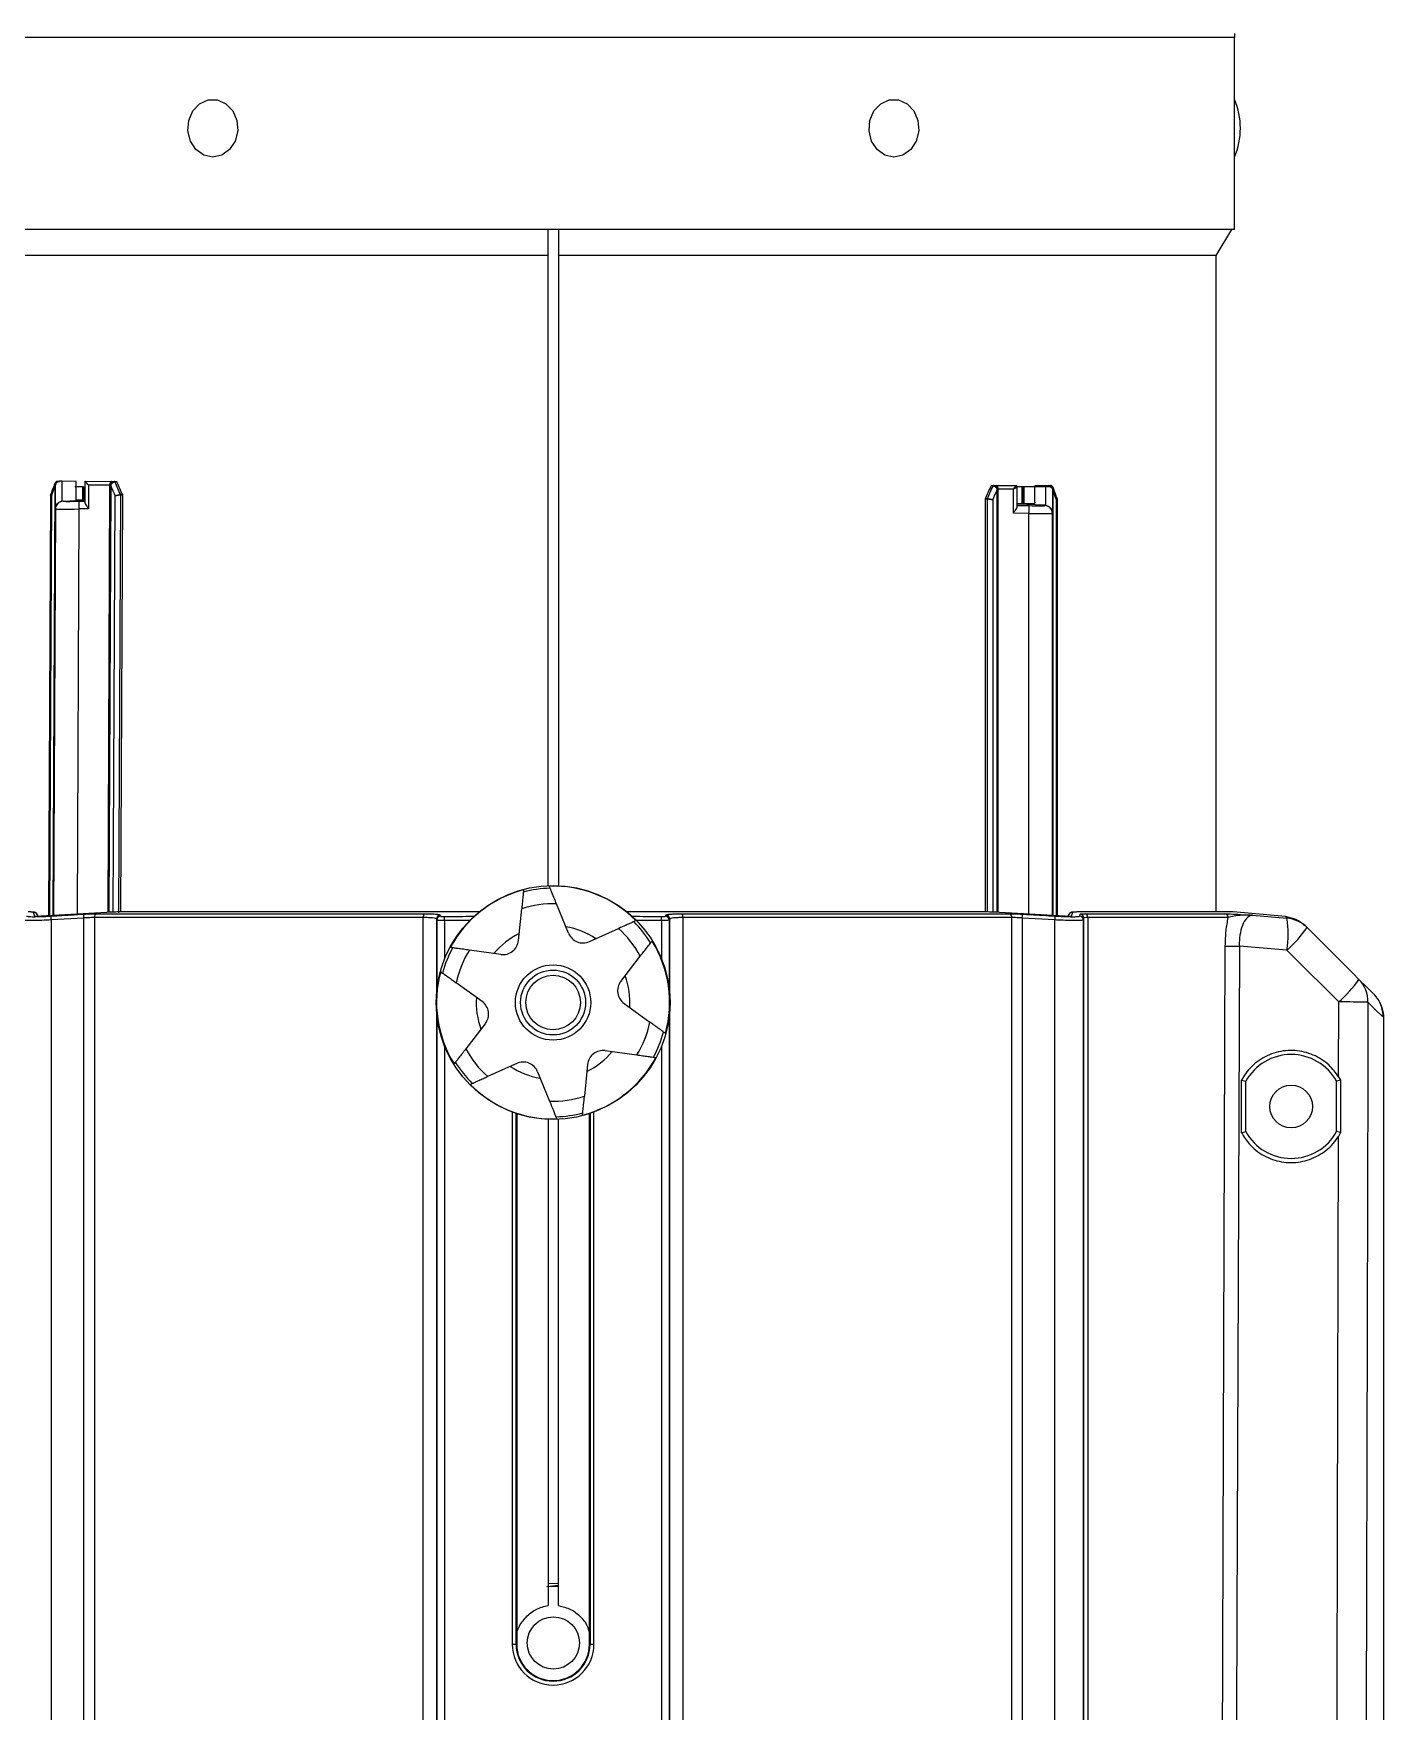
# Model space of a CAD drawing. Extents: x 8 to 113, y 0 to 87.
# Drawn here: x 46.98 to 52.18, y 13.45 to 19.9 of the extents above; entities that cross this region are included whole.
import ezdxf

# ---------------------------------------------------------------- set-up
doc = ezdxf.new("R2010")
doc.units = 0
doc.header["$MEASUREMENT"] = 0
doc.layers.add('OBJECT', color=7, linetype='CONTINUOUS')

msp = doc.modelspace()

# ---------------------------------------------------------------- linework, layer by layer
at = {"layer": 'OBJECT'}
for p, q in [((51.6018, 19.8891), (46.3608, 19.8891)), ((51.6018, 19.6506), (51.6018, 19.8891)), ((51.6018, 19.4286), (51.6018, 19.6506)), ((51.6018, 19.1496), (51.6018, 19.4286)), ((51.6018, 19.1496), (46.3608, 19.1496)), ((48.9613, 19.0496), (48.9613, 19.1496)), ((49.0013, 19.1496), (49.0013, 19.0496)), ((51.5313, 19.0496), (51.5913, 19.1496)), ((48.9613, 19.0496), (46.4313, 19.0496)), ((48.9613, 16.6242), (48.9613, 19.0496)), ((51.5313, 19.0496), (49.0013, 19.0496)), ((49.0013, 19.0496), (49.0013, 16.6241)), ((51.5313, 16.5231), (51.5313, 19.0496)), ((47.0573, 16.5094), (47.0647, 18.163)), ((47.0647, 18.163), (47.0648, 18.1655)), ((47.0655, 18.0751), (47.0659, 18.166)), ((47.0731, 18.1805), (47.0726, 18.1805)), ((47.0906, 18.1809), (47.0903, 18.1043)), ((47.1454, 18.1805), (47.0906, 18.1809)), ((47.1736, 18.1596), (47.1406, 18.1596)), ((47.1451, 18.1067), (47.1454, 18.1805)), ((47.1695, 18.1596), (47.1695, 18.1101)), ((47.1736, 18.1596), (47.1736, 18.1101)), ((47.1771, 18.1596), (47.1771, 18.1101)), ((47.1784, 18.181), (47.1781, 18.1006)), ((47.1784, 18.181), (47.2829, 18.1805)), ((47.1933, 18.166), (47.1929, 18.0751)), ((47.2753, 18.1656), (47.1933, 18.166)), ((47.2679, 16.5219), (47.2752, 18.163)), ((47.2785, 18.163), (47.2712, 16.522)), ((47.2752, 18.163), (47.2753, 18.1656)), ((47.2753, 18.1656), (47.2753, 18.1675)), ((47.2784, 18.1655), (47.2785, 18.163)), ((47.2912, 18.1805), (47.2918, 18.1805)), ((47.2918, 18.1805), (47.2988, 18.1805)), ((47.2948, 18.178), (47.2945, 18.178)), ((47.3021, 18.178), (47.2948, 18.178)), ((50.6726, 18.1625), (50.6653, 18.1625)), ((50.6685, 18.165), (50.6756, 18.165)), ((50.6729, 18.1625), (50.6726, 18.1625)), ((50.6756, 18.165), (50.6761, 18.165)), ((50.6756, 18.165), (50.6845, 18.165)), ((50.6845, 18.165), (50.7614, 18.165)), ((50.6888, 18.1474), (50.6889, 18.1499)), ((50.6889, 18.1499), (50.692, 18.15)), ((50.692, 18.1519), (50.692, 18.15)), ((50.692, 18.15), (50.6921, 18.1474)), ((50.7514, 18.15), (50.692, 18.15)), ((50.7514, 18.0587), (50.7514, 18.15)), ((50.7664, 18.0842), (50.7664, 18.16)), ((50.8339, 18.1596), (50.7664, 18.1596)), ((50.7855, 18.0945), (50.7855, 18.1596)), ((50.789, 18.0945), (50.789, 18.1596)), ((50.7931, 18.0941), (50.7931, 18.1596)), ((50.8767, 18.16), (50.8339, 18.16)), ((50.8339, 18.0999), (50.8339, 18.16)), ((50.8373, 18.165), (50.88, 18.165)), ((50.8767, 18.0879), (50.8767, 18.16)), ((50.8864, 18.16), (50.8767, 18.16)), ((50.88, 18.165), (50.8864, 18.165)), ((50.8864, 18.16), (50.8864, 18.165)), ((50.8864, 18.165), (50.8943, 18.165)), ((50.8948, 18.165), (50.8943, 18.165)), ((50.9014, 18.15), (50.9014, 18.0587)), ((50.9025, 18.1499), (50.9026, 18.1474)), ((47.046, 18.1264), (47.0388, 16.5083)), ((47.0497, 18.1246), (47.0425, 16.5086)), ((47.0949, 18.1048), (47.1451, 18.1067)), ((47.0949, 18.1048), (47.0949, 18.1042)), ((47.1451, 18.1104), (47.1781, 18.1101)), ((47.1487, 18.1068), (47.1451, 18.1067)), ((47.1487, 18.1068), (47.1781, 18.1079)), ((47.1549, 18.1042), (47.1781, 18.1047)), ((47.288, 16.5227), (47.2951, 18.1246)), ((47.3156, 18.1272), (47.3085, 16.5203)), ((47.3151, 18.1297), (47.3152, 18.1297)), ((47.3152, 18.1297), (47.3229, 18.1297)), ((47.3157, 18.1272), (47.3156, 18.1272)), ((47.3234, 18.1272), (47.3157, 18.1272)), ((47.3234, 18.1272), (47.3163, 16.5231)), ((50.6437, 16.5231), (50.6437, 18.1117)), ((50.6515, 18.1117), (50.6437, 18.1117)), ((50.6442, 18.1142), (50.652, 18.1142)), ((50.6516, 18.1117), (50.6515, 18.1117)), ((50.6516, 16.5231), (50.6516, 18.1117)), ((50.652, 18.1142), (50.6521, 18.1142)), ((50.672, 18.1091), (50.672, 16.5227)), ((50.6921, 18.1474), (50.6888, 18.1474)), ((50.6888, 16.522), (50.6888, 18.1474)), ((50.6921, 18.1474), (50.6921, 16.5219)), ((50.8301, 18.0949), (50.7664, 18.0935)), ((50.8721, 18.0885), (50.7664, 18.0933)), ((50.7664, 18.0883), (50.8121, 18.0872)), ((50.772, 18.0945), (50.786, 18.0945)), ((50.786, 18.0945), (50.7931, 18.0945)), ((50.8721, 18.0872), (50.8721, 18.0885)), ((50.9014, 18.1474), (50.9026, 18.1474)), ((50.9026, 18.1474), (50.9026, 16.5095)), ((50.9174, 16.5086), (50.9174, 18.1091)), ((50.9211, 16.5084), (50.9211, 18.1108)), ((47.0655, 18.0743), (47.0586, 16.5095)), ((47.0655, 18.0743), (47.0655, 18.0751)), ((47.1555, 18.0743), (47.1486, 16.5149)), ((47.1929, 18.0751), (47.1555, 18.0743)), ((50.8114, 18.0572), (50.7514, 18.0587)), ((50.8114, 16.5149), (50.8114, 18.0572)), ((50.9014, 18.0587), (50.9014, 18.0572)), ((50.9014, 16.5095), (50.9014, 18.0572)), ((48.8668, 16.6083), (48.8659, 16.5996)), ((48.9691, 16.6145), (48.9658, 16.6227)), ((48.8471, 16.4131), (48.8594, 16.535)), ((49.04, 16.4411), (48.9937, 16.5544)), ((46.9867, 16.5052), (46.9813, 16.5217)), ((47.2628, 16.5217), (46.9867, 16.5052)), ((46.9996, 16.506), (46.9956, 16.5137)), ((47.175, 16.4999), (47.049, 16.4924)), ((47.049, 16.4924), (47.049, 12.4375)), ((47.175, 12.5826), (47.175, 16.4999)), ((47.2154, 16.5016), (47.2154, 12.5826)), ((48.481, 16.5016), (47.2154, 16.5016)), ((47.2243, 16.5165), (48.4835, 16.5165)), ((48.6954, 16.5231), (47.3077, 16.5231)), ((48.6955, 16.5231), (47.3086, 16.5231)), ((48.481, 12.2826), (48.481, 16.5016)), ((48.5329, 16.4916), (48.5315, 16.4961)), ((48.5315, 16.4961), (48.5315, 16.2091)), ((48.5329, 16.4916), (48.5329, 16.2239)), ((48.5629, 16.4905), (48.5629, 16.343)), ((48.6597, 16.4905), (48.5629, 16.4905)), ((50.6518, 16.5231), (49.2649, 16.5231)), ((50.6527, 16.5231), (49.265, 16.5231)), ((49.2991, 16.4897), (49.2911, 16.4861)), ((49.3975, 16.4905), (49.3007, 16.4905)), ((49.3975, 16.4905), (49.3975, 16.343)), ((49.4289, 16.4961), (49.4275, 16.4916)), ((49.4275, 16.4916), (49.4275, 16.2239)), ((49.4289, 16.2091), (49.4289, 16.4961)), ((49.4769, 16.5165), (50.736, 16.5165)), ((49.4794, 16.5016), (49.4794, 12.2826)), ((50.745, 16.5016), (49.4794, 16.5016)), ((50.9737, 16.5052), (50.6976, 16.5217)), ((50.745, 12.5826), (50.745, 16.5016)), ((50.7854, 16.4999), (50.7854, 12.5826)), ((50.9114, 16.4924), (50.7854, 16.4999)), ((50.9114, 12.4375), (50.9114, 16.4924)), ((50.9647, 16.5137), (50.9608, 16.506)), ((50.9622, 16.5059), (50.9647, 16.5137)), ((50.9791, 16.5217), (50.9737, 16.5052)), ((51.5951, 16.5231), (50.9953, 16.5231)), ((51.5964, 16.5231), (50.9963, 16.5231)), ((51.0226, 16.5), (51.0203, 16.4923)), ((51.0203, 16.4923), (51.0203, 12.4335)), ((51.0226, 12.5826), (51.0226, 16.5)), ((51.0271, 16.5165), (51.5649, 16.5165)), ((51.0375, 16.5016), (51.0375, 12.5826)), ((51.5781, 16.5016), (51.0375, 16.5016)), ((51.7979, 16.5054), (51.5964, 16.5231)), ((51.671, 16.5103), (51.8039, 16.4992)), ((51.8398, 16.4942), (51.7979, 16.5054)), ((51.8754, 16.4693), (51.8816, 16.4631)), ((49.1202, 16.4091), (49.2319, 16.4594)), ((49.3556, 16.4042), (49.361, 16.4111)), ((48.5937, 16.385), (48.585, 16.3862)), ((48.7794, 16.3597), (48.658, 16.3762)), ((49.2409, 16.256), (49.3159, 16.3529)), ((51.8041, 16.3761), (51.6207, 16.3915)), ((48.5479, 16.2933), (48.5551, 16.2881)), ((48.7071, 16.1787), (48.6077, 16.2502)), ((49.2533, 16.1706), (49.3526, 16.0991)), ((52.0027, 15.8884), (52.0034, 16.1768)), ((48.5315, 16.1402), (48.5315, 12.2826)), ((48.5329, 16.1253), (48.5329, 12.1929)), ((48.7195, 16.0932), (48.6445, 15.9964)), ((49.4275, 16.1253), (49.4275, 12.1929)), ((49.4289, 12.2826), (49.4289, 16.1402)), ((52.1751, 16.1178), (52.1751, 11.4339)), ((49.4125, 16.056), (49.4053, 16.0611)), ((48.5629, 16.0062), (48.5629, 12.0656)), ((49.181, 15.9896), (49.3024, 15.9731)), ((49.3667, 15.9643), (49.3754, 15.9631)), ((49.3975, 16.0062), (49.3975, 12.0656)), ((48.6048, 15.9451), (48.5994, 15.9381)), ((48.8402, 15.9402), (48.7285, 15.8899)), ((48.9203, 15.9082), (48.9667, 15.7948)), ((49.1132, 15.9361), (49.101, 15.8143)), ((52.0027, 15.8884), (52.0104, 15.8751)), ((48.6613, 15.8596), (48.6693, 15.8632)), ((51.6288, 15.6735), (51.6289, 15.8754)), ((51.6289, 15.8754), (51.6452, 15.8713)), ((51.6452, 15.6777), (51.6452, 15.8713)), ((52.0104, 15.8751), (51.9952, 15.8713)), ((51.9952, 15.6777), (51.9952, 15.8713)), ((52.0104, 15.8751), (52.0104, 15.6738)), ((48.8229, 15.753), (48.8229, 13.7046)), ((48.8379, 13.7046), (48.8379, 15.7477)), ((48.8402, 15.747), (48.8402, 13.7046)), ((48.8402, 15.747), (48.8402, 13.7046)), ((48.9613, 15.725), (48.9613, 13.8531)), ((48.9913, 15.7347), (48.9946, 15.7266)), ((49.0013, 13.8531), (49.0013, 15.7251)), ((49.0936, 15.741), (49.0945, 15.7497)), ((49.1202, 13.7046), (49.1202, 15.747)), ((49.1202, 13.7046), (49.1202, 15.747)), ((49.1225, 15.7477), (49.1225, 13.7046)), ((49.1375, 13.7046), (49.1375, 15.753)), ((51.6288, 15.6735), (51.6452, 15.6777)), ((52.0104, 15.6738), (51.9952, 15.6777)), ((52.0104, 15.6738), (52.0022, 15.6595)), ((48.9568, 13.9269), (49.0013, 13.9319)), ((48.9613, 13.938), (49.0013, 13.9394)), ((48.8229, 13.7046), (48.8379, 13.7046)), ((48.8379, 13.7046), (48.8402, 13.7046)), ((48.8402, 13.7046), (48.8402, 13.7046)), ((49.1225, 13.7046), (49.1202, 13.7046)), ((49.1202, 13.7046), (49.1202, 13.7046)), ((49.1225, 13.7046), (49.1375, 13.7046))]:
    msp.add_line(p, q, dxfattribs=at)
at = {"layer": 'OBJECT', "flags": 128}
for points in [[(47.671, 19.4286), (47.6363, 19.4361), (47.6063, 19.4576), (47.585, 19.4902), (47.5753, 19.5294), (47.5786, 19.57), (47.5943, 19.6065), (47.6204, 19.634), (47.6534, 19.6487), (47.6887, 19.6487), (47.7217, 19.634), (47.7478, 19.6065), (47.7635, 19.57), (47.7668, 19.5294), (47.7571, 19.4902), (47.7358, 19.4576), (47.7058, 19.4361), (47.671, 19.4286)], [(50.2915, 19.4286), (50.2568, 19.4361), (50.2268, 19.4576), (50.2055, 19.4902), (50.1958, 19.5294), (50.1991, 19.57), (50.2148, 19.6065), (50.2409, 19.634), (50.2739, 19.6487), (50.3092, 19.6487), (50.3422, 19.634), (50.3683, 19.6065), (50.384, 19.57), (50.3873, 19.5294), (50.3776, 19.4902), (50.3563, 19.4576), (50.3263, 19.4361), (50.2915, 19.4286)], [(47.0731, 18.1805), (47.0741, 18.1805), (47.0751, 18.1805), (47.0761, 18.1805), (47.077, 18.1805), (47.078, 18.1805), (47.079, 18.1805), (47.08, 18.1805), (47.081, 18.1805)], [(47.2829, 18.1805), (47.284, 18.1805), (47.2851, 18.1805), (47.2862, 18.1805), (47.2873, 18.1805), (47.2884, 18.1805), (47.2895, 18.1805), (47.2907, 18.1805), (47.2918, 18.1805)], [(50.7514, 18.15), (50.7531, 18.1526), (50.7548, 18.1552), (50.7564, 18.1575), (50.7578, 18.1597), (50.759, 18.1615), (50.76, 18.163), (50.7608, 18.1641), (50.7612, 18.1648), (50.7614, 18.165)], [(50.7664, 18.16), (50.7661, 18.1599), (50.7655, 18.1594), (50.7644, 18.1587), (50.7629, 18.1577), (50.761, 18.1565), (50.7589, 18.155), (50.7565, 18.1535), (50.754, 18.1518), (50.7514, 18.15)], [(50.8767, 18.16), (50.8768, 18.161), (50.877, 18.1619), (50.8773, 18.1628), (50.8777, 18.1636), (50.8782, 18.1642), (50.8787, 18.1647), (50.8793, 18.1649), (50.88, 18.165)], [(47.1549, 18.1042), (47.1549, 18.1035), (47.155, 18.1017), (47.155, 18.099), (47.1551, 18.0952), (47.1552, 18.0907), (47.1553, 18.0856), (47.1554, 18.0801), (47.1555, 18.0743)], [(50.8114, 18.0572), (50.8115, 18.063), (50.8117, 18.0685), (50.8118, 18.0736), (50.8119, 18.0781), (50.812, 18.0819), (50.8121, 18.0847), (50.8121, 18.0865), (50.8121, 18.0872)], [(47.049, 16.4924), (47.0489, 16.4952), (47.0487, 16.4979), (47.0486, 16.5004), (47.0484, 16.5026), (47.0483, 16.5045), (47.0482, 16.5059), (47.0482, 16.5069), (47.0481, 16.5073)], [(47.175, 16.4999), (47.1748, 16.5027), (47.1746, 16.5054), (47.1745, 16.5079), (47.1744, 16.5101), (47.1743, 16.512), (47.1742, 16.5134), (47.1741, 16.5144), (47.1741, 16.5148)], [(48.5463, 16.5111), (48.5471, 16.5085), (48.5477, 16.5065)], [(48.5629, 16.4905), (48.5629, 16.4933), (48.5628, 16.496), (48.5628, 16.4984), (48.5628, 16.5007), (48.5627, 16.5025), (48.5627, 16.504), (48.5627, 16.505), (48.5627, 16.5055)], [(49.3975, 16.4905), (49.3975, 16.4933), (49.3976, 16.496), (49.3976, 16.4984), (49.3976, 16.5007), (49.3977, 16.5025), (49.3977, 16.504), (49.3977, 16.505), (49.3977, 16.5055)], [(49.4127, 16.5065), (49.4135, 16.5091), (49.4141, 16.5111)], [(50.7854, 16.4999), (50.7856, 16.5027), (50.7858, 16.5054), (50.7859, 16.5079), (50.786, 16.5101), (50.7861, 16.512), (50.7862, 16.5134), (50.7863, 16.5144), (50.7863, 16.5148)], [(50.9114, 16.4924), (50.9115, 16.4952), (50.9117, 16.4979), (50.9118, 16.5004), (50.912, 16.5026), (50.9121, 16.5045), (50.9122, 16.5059), (50.9122, 16.5069), (50.9123, 16.5073)], [(51.8816, 16.4631), (52.0581, 16.2866), (52.0809, 16.2638)], [(51.5519, 12.2826), (51.5523, 12.39), (51.5541, 12.8859), (51.5614, 14.8698), (51.5668, 16.3922)], [(51.6207, 16.3915), (51.616, 15.1005), (51.6112, 13.8095), (51.6054, 12.2819)], [(52.0034, 16.1768), (51.8269, 16.3533), (51.8041, 16.3761)], [(52.0809, 16.2638), (52.112, 16.2326), (52.1313, 16.2134), (52.1385, 16.2062)], [(52.1152, 16.1754), (52.1146, 15.9254), (52.1121, 14.9255), (52.1033, 11.4339)], [(52.1751, 16.1178), (52.1676, 16.125), (52.1476, 16.1442), (52.1152, 16.1754)], [(51.9944, 12.4032), (51.9955, 12.857), (51.9987, 14.1479), (52.0022, 15.6595)], [(48.9613, 13.9273), (48.9854, 13.9282), (49.0013, 13.9273)]]:
    msp.add_lwpolyline(points, dxfattribs=at)
at = {"layer": 'OBJECT'}
for centre, radius in [((48.9802, 16.1746), 0.45), ((48.9802, 16.1746), 0.145), ((48.9802, 16.1746), 0.125), ((48.9802, 16.1746), 0.105), ((51.8202, 15.7745), 0.082), ((48.9813, 13.7095), 0.1005)]:
    msp.add_circle(centre, radius, dxfattribs=at)
for centre, radius, start, end in [((51.7268, 19.8891), 0.125, 173.0356, 180), ((51.3448, 19.5396), 0.28, 336.64122, 23.35878), ((47.0677, 18.1654), 0.00442, 125.21187, 136.50204), ((47.065, 18.2012), 0.0382, 269.45289, 271.34555), ((47.065, 18.1679), 0.00249, 266.77205, 292.13743), ((47.0712, 18.1669), 0.00609, 169.83042, 174.64813), ((47.0691, 15.4417), 2.7393, 89.55054, 89.75221), ((47.279, 18.9823), 0.8193, 269.73206, 269.96437), ((47.3291, 19.0665), 0.9025, 266.58177, 266.77858), ((47.2866, 18.1676), 0.00834, 177.57923, 181.05981), ((47.2886, 18.1811), 0.0156, 230.48446, 233.8909), ((47.2909, 18.1768), 0.00378, 19.59672, 84.84947), ((47.2914, 18.177), 0.00353, 16.69579, 84.64294), ((50.676, 18.1615), 0.00355, 95.40351, 163.06881), ((50.6765, 18.1612), 0.0038, 95.17266, 160.16338), ((50.679, 18.1652), 0.0152, 305.93133, 309.44805), ((50.6806, 18.152), 0.00846, 358.69873, 2.13019), ((50.7614, 18.16), 0.005, 0, 90), ((50.8864, 18.15), 0.015, 0, 90), ((50.9023, 18.1525), 0.00266, 249.19723, 272.85351), ((50.8996, 18.1498), 0.00446, 43.44533, 54.61274), ((50.8961, 18.1513), 0.0062, 5.13638, 9.86391), ((47.0955, 18.0742), 0.03, 91.15318, 179.74036), ((47.3089, 18.1272), 0.00668, 0.19932, 22.17337), ((47.309, 18.1273), 0.00663, 359.43273, 21.53529), ((50.6581, 18.1118), 0.00666, 158.25638, 180.28686), ((50.6583, 18.1117), 0.00671, 157.60966, 179.51964), ((50.772, 18.0895), 0.005, 90, 125.48828), ((50.7721, 18.0915), 0.00297, 92.06051, 136.14033), ((50.786, 18.0917), 0.00279, 91.04355, 127.76972), ((50.7859, 18.0919), 0.00261, 53.44942, 88.89798), ((50.8714, 18.0572), 0.03, 0.00741, 88.59574), ((48.9802, 16.1746), 0.4483, 104.65298, 151.84435), ((48.9802, 16.1746), 0.44, 91.44559, 105.05174), ((48.9802, 16.1746), 0.4483, 44.65298, 91.84435), ((48.9802, 16.1746), 0.38, 87.96717, 108.53016), ((46.9823, 16.5068), 0.015, 27.414, 93.88426), ((47.2292, 16.5035), 0.0139, 110.39188, 187.86305), ((48.5075, 16.5048), 0.0267, 153.91873, 186.88416), ((48.5465, 16.4961), 0.015, 90.83655, 179.75698), ((48.5479, 16.4915), 0.015, 90.82113, 179.75494), ((48.9802, 16.1746), 0.44, 31.44559, 45.05174), ((49.4125, 16.4915), 0.015, 0.24506, 89.17887), ((49.4139, 16.4961), 0.015, 0.24302, 89.16345), ((49.4529, 16.5048), 0.0267, 353.11584, 26.08127), ((50.7312, 16.5035), 0.0139, 352.13695, 69.60812), ((50.978, 16.5068), 0.015, 86.11574, 152.586), ((51.0053, 16.4923), 0.015, 0.11058, 86.36217), ((51.0076, 16.4999), 0.015, 0.10655, 86.23937), ((51.0236, 16.5029), 0.014, 354.27084, 75.47599), ((51.5633, 16.5018), 0.0148, 359.00458, 83.69483), ((51.4296, 16.4369), 0.3794, 350.7788, 9.44975), ((51.7933, 16.3748), 0.1249, 45.00121, 85.13763), ((48.9802, 16.1746), 0.2958, 116.1392, 140.35813), ((48.7874, 16.4192), 0.06, 262.24867, 354.24867), ((48.9802, 16.1746), 0.2958, 56.1392, 80.35813), ((49.0956, 16.4638), 0.06, 202.24867, 294.24867), ((48.9802, 16.1746), 0.38, 27.96717, 48.53016), ((48.9802, 16.1746), 0.4483, 344.65298, 31.84435), ((51.4468, 16.7726), 0.5337, 312.03055, 324.56004), ((48.9802, 16.1746), 0.44, 151.44559, 165.05174), ((48.9802, 16.1746), 0.38, 147.96717, 168.53016), ((51.6215, 18.5036), 2.1122, 268.51743, 269.97925), ((48.9802, 16.1746), 0.4483, 164.65298, 211.84435), ((48.9802, 16.1746), 0.2958, 356.1392, 20.35813), ((49.2883, 16.2193), 0.06, 142.24867, 234.24867), ((51.6461, 16.5732), 0.5337, 312.03018, 324.5608), ((51.9969, 16.1804), 0.1184, 357.58448, 44.79191), ((48.9802, 16.1746), 0.2958, 176.1392, 200.35813), ((48.6721, 16.13), 0.06, 322.24867, 54.24867), ((52.0133, 12.5705), 3.6063, 88.38159, 90.15734), ((48.9802, 16.1746), 0.38, 327.96717, 348.53016), ((48.9802, 16.1746), 0.44, 331.44559, 345.05174), ((48.9802, 16.1746), 0.38, 207.96717, 228.53016), ((48.9802, 16.1746), 0.4483, 284.65298, 331.84435), ((48.9802, 16.1746), 0.2958, 296.1392, 320.35813), ((49.1729, 15.9301), 0.06, 82.24867, 174.24867), ((51.8202, 15.7745), 0.2, 28.95502, 151.04498), ((48.9802, 16.1746), 0.44, 211.44559, 225.05174), ((48.9802, 16.1746), 0.2958, 236.1392, 260.35813), ((48.8648, 15.8855), 0.06, 22.24867, 114.24867), ((48.9802, 16.1746), 0.4483, 224.65298, 271.84435), ((48.9802, 16.1746), 0.38, 267.96717, 288.53016), ((48.9802, 16.1746), 0.44, 271.44559, 285.05174), ((51.8202, 15.7745), 0.2, 208.95502, 331.04498), ((48.9802, 13.7046), 0.1573, 180, 0), ((48.9802, 13.7046), 0.1423, 180, 0), ((48.9802, 13.7046), 0.14, 180, 0)]:
    msp.add_arc(centre, radius, start, end, dxfattribs=at)
for centre, major_axis, ratio, start_param, end_param in [((48.9904, 18.4073), (2.1077, 4.3744), 0.343664, 1.790011, 1.798681), ((47.0809, 18.1659), (0.0001, 0.0151), 0.995585, 6.28208, 7.852876), ((47.1933, 18.1659), (-0.0149, 0.0151), 0.002218, 4.714616, 6.285413), ((48.9904, 18.4073), (-2.0755, 4.3765), 0.342863, 1.464727, 1.473397), ((48.9996, 18.4148), (-2.0606, 4.3778), 0.34161, 1.464784, 1.475696), ((48.9905, 18.4373), (-2.0526, 4.3607), 0.34161, 1.470109, 1.48107), ((48.9781, 18.4378), (2.0687, 4.3597), 0.341999, 4.799932, 4.810893), ((48.9689, 18.4153), (2.0768, 4.3768), 0.341999, 4.805306, 4.816218), ((50.8864, 18.15), (0.015, 0), 0.666667, 0, 1.570796), ((47.0955, 18.0748), (0.0212, 0.0216), 0.983154, 0.80589, 0.960779), ((47.1549, 18.1054), (0.06, 0.0012), 0.020235, 3.141083, 4.711879), ((48.9781, 18.4078), (2.0916, 4.3755), 0.34326, 4.807591, 4.816261), ((50.8121, 18.0887), (0.06, -0.0015), 0.024678, 4.712999, 6.283795), ((50.8714, 18.0585), (-0.0212, 0.0217), 0.979495, 5.320394, 5.475283), ((48.9781, 18.4078), (-2.0916, 4.3755), 0.34326, 4.482319, 4.490989), ((47.1555, 18.0754), (0.09, 0.0011), 0.012013, 3.141385, 4.712181), ((50.8114, 18.0587), (0.09, -0.0015), 0.016457, 4.71266, 6.283456)]:
    msp.add_ellipse(centre, major_axis=major_axis, ratio=ratio, start_param=start_param, end_param=end_param, dxfattribs=at)
for points, knots in [([(47.0643, 18.1745), (47.0629, 18.171), (47.0569, 18.1556), (47.051, 18.1402), (47.0464, 18.1283)], [0, 0, 0, 0, 0.226622, 1, 1, 1, 1]), ([(47.0645, 18.1685), (47.0641, 18.17), (47.0635, 18.1723), (47.0642, 18.1739), (47.0645, 18.1744)], [0, 0, 0, 0, 0.676312, 1, 1, 1, 1]), ([(47.0724, 18.1804), (47.0722, 18.1804), (47.0708, 18.1806), (47.0682, 18.1794), (47.0655, 18.1772), (47.0647, 18.1752), (47.0644, 18.1744)], [0, 0, 0, 0, 0.046647, 0.393289, 0.751087, 1, 1, 1, 1]), ([(47.0651, 18.1674), (47.065, 18.1675), (47.0648, 18.1677), (47.0646, 18.1681), (47.0645, 18.1684), (47.0645, 18.1685)], [0, 0, 0, 0, 0.264318, 0.865751, 1, 1, 1, 1]), ([(47.0648, 18.1655), (47.0649, 18.1661), (47.065, 18.1668), (47.0651, 18.1674), (47.0651, 18.1674)], [0, 0, 0, 0, 0.973347, 1, 1, 1, 1]), ([(47.0726, 18.1805), (47.0714, 18.1803), (47.0691, 18.1798), (47.0667, 18.1773), (47.0651, 18.1737), (47.0651, 18.1706), (47.0651, 18.169)], [0, 0, 0, 0, 0.24242, 0.484575, 0.7345, 1, 1, 1, 1]), ([(47.0651, 18.169), (47.0651, 18.1689), (47.0651, 18.1687), (47.0651, 18.1684), (47.0651, 18.1682), (47.0651, 18.1681), (47.0651, 18.168), (47.0651, 18.168), (47.0651, 18.1679), (47.0652, 18.1679), (47.0652, 18.1679)], [0, 0, 0, 0, 0.330584, 0.552286, 0.701332, 0.802711, 0.903821, 0.945566, 0.979568, 1, 1, 1, 1]), ([(47.0661, 18.1675), (47.0661, 18.1675), (47.066, 18.1675), (47.0658, 18.1674), (47.0654, 18.1674), (47.0651, 18.1674)], [0, 0, 0, 0, 0.125079, 0.466712, 1, 1, 1, 1]), ([(47.0652, 18.1679), (47.0654, 18.1679), (47.0659, 18.1677), (47.0661, 18.1676), (47.0661, 18.1675), (47.0661, 18.1675)], [0, 0, 0, 0, 0.531886, 0.875862, 1, 1, 1, 1]), ([(47.0756, 18.1795), (47.0743, 18.1789), (47.0716, 18.1777), (47.0685, 18.1743), (47.0667, 18.1708), (47.0662, 18.1684), (47.0661, 18.1675)], [0, 0, 0, 0, 0.284865, 0.570483, 0.840916, 1, 1, 1, 1]), ([(47.2753, 18.1675), (47.2754, 18.1684), (47.2756, 18.1708), (47.2765, 18.1744), (47.2782, 18.1777), (47.2804, 18.18), (47.282, 18.1805), (47.2829, 18.1805), (47.2829, 18.1805)], [0, 0, 0, 0, 0.116658, 0.314984, 0.524425, 0.755185, 0.990681, 1, 1, 1, 1]), ([(47.2753, 18.1675), (47.2754, 18.1675), (47.2759, 18.1676), (47.2769, 18.1677), (47.2777, 18.1679), (47.2782, 18.1679)], [0, 0, 0, 0, 0.124151, 0.468264, 1, 1, 1, 1]), ([(47.2782, 18.1674), (47.2777, 18.1674), (47.2769, 18.1674), (47.2759, 18.1675), (47.2754, 18.1675), (47.2753, 18.1675)], [0, 0, 0, 0, 0.533212, 0.874638, 1, 1, 1, 1]), ([(47.2782, 18.1679), (47.2782, 18.1679), (47.2783, 18.1679), (47.2783, 18.168), (47.2784, 18.1682), (47.2785, 18.1686), (47.2786, 18.1689), (47.2787, 18.169)], [0, 0, 0, 0, 0.032616, 0.07504, 0.183572, 0.638202, 1, 1, 1, 1]), ([(47.2794, 18.1685), (47.2792, 18.1683), (47.2789, 18.1679), (47.2785, 18.1675), (47.2783, 18.1675), (47.2782, 18.1674)], [0, 0, 0, 0, 0.506974, 0.825519, 1, 1, 1, 1]), ([(47.2782, 18.1674), (47.2782, 18.1674), (47.2783, 18.1668), (47.2783, 18.1661), (47.2784, 18.1655)], [0, 0, 0, 0, 0.026967, 1, 1, 1, 1]), ([(47.2787, 18.169), (47.2796, 18.1708), (47.2814, 18.1743), (47.2853, 18.1782), (47.2886, 18.1801), (47.2905, 18.1804), (47.2912, 18.1805)], [0, 0, 0, 0, 0.3038887, 0.585799, 0.8494132, 1, 1, 1, 1]), ([(47.2829, 18.1805), (47.2829, 18.1805), (47.2827, 18.1805), (47.282, 18.1804), (47.2809, 18.1792), (47.2798, 18.1764), (47.279, 18.1729), (47.2788, 18.1702), (47.2787, 18.169)], [0, 0, 0, 0, 0.010001, 0.107441, 0.369948, 0.606858, 0.826018, 1, 1, 1, 1]), ([(47.2945, 18.178), (47.2933, 18.1778), (47.2909, 18.1775), (47.2868, 18.1754), (47.2828, 18.1723), (47.2806, 18.1698), (47.2794, 18.1685)], [0, 0, 0, 0, 0.24244, 0.484598, 0.734572, 1, 1, 1, 1]), ([(47.2988, 18.1805), (47.2993, 18.1804), (47.3001, 18.1803), (47.3013, 18.1794), (47.3018, 18.1785), (47.3021, 18.178)], [0, 0, 0, 0, 0.322894, 0.645778, 1, 1, 1, 1]), ([(50.6653, 18.1625), (50.6655, 18.163), (50.666, 18.1639), (50.6672, 18.1648), (50.6681, 18.165), (50.6685, 18.165)], [0, 0, 0, 0, 0.322233, 0.64438, 1, 1, 1, 1]), ([(50.6879, 18.1529), (50.6866, 18.1544), (50.684, 18.1573), (50.6794, 18.1605), (50.6756, 18.1622), (50.6736, 18.1624), (50.6729, 18.1625)], [0, 0, 0, 0, 0.303042, 0.584919, 0.848617, 1, 1, 1, 1]), ([(50.6761, 18.165), (50.6773, 18.1648), (50.6795, 18.1643), (50.683, 18.1617), (50.6863, 18.1581), (50.6879, 18.155), (50.6887, 18.1535)], [0, 0, 0, 0, 0.242419, 0.484547, 0.734487, 1, 1, 1, 1]), ([(50.6845, 18.165), (50.6845, 18.165), (50.6854, 18.165), (50.687, 18.1644), (50.6892, 18.1622), (50.6908, 18.1588), (50.6917, 18.1552), (50.692, 18.1528), (50.692, 18.1519)], [0, 0, 0, 0, 0.00932, 0.2448, 0.475572, 0.685016, 0.883334, 1, 1, 1, 1]), ([(50.6887, 18.1535), (50.6886, 18.1546), (50.6883, 18.1573), (50.6876, 18.1608), (50.6864, 18.1637), (50.6854, 18.1648), (50.6847, 18.165), (50.6845, 18.165), (50.6845, 18.165)], [0, 0, 0, 0, 0.17399, 0.393147, 0.630066, 0.892558, 0.989999, 1, 1, 1, 1]), ([(50.6891, 18.1518), (50.689, 18.1519), (50.6886, 18.1521), (50.6882, 18.1525), (50.688, 18.1528), (50.6879, 18.1529)], [0, 0, 0, 0, 0.2642606, 0.8657034, 1, 1, 1, 1]), ([(50.6887, 18.1535), (50.6887, 18.1533), (50.6888, 18.1531), (50.6888, 18.1528), (50.6889, 18.1527), (50.6889, 18.1525), (50.689, 18.1524), (50.689, 18.1524), (50.6891, 18.1524), (50.6891, 18.1523), (50.6891, 18.1523)], [0, 0, 0, 0, 0.330555, 0.552377, 0.7017, 0.802963, 0.904001, 0.945442, 0.979349, 1, 1, 1, 1]), ([(50.6889, 18.1499), (50.689, 18.1505), (50.689, 18.1512), (50.6891, 18.1518), (50.6891, 18.1518)], [0, 0, 0, 0, 0.97302, 1, 1, 1, 1]), ([(50.6891, 18.1523), (50.6896, 18.1523), (50.6904, 18.1522), (50.6914, 18.152), (50.6919, 18.1519), (50.692, 18.1519)], [0, 0, 0, 0, 0.531766, 0.875851, 1, 1, 1, 1]), ([(50.692, 18.1519), (50.6919, 18.1519), (50.6914, 18.1519), (50.6904, 18.1518), (50.6896, 18.1518), (50.6891, 18.1518)], [0, 0, 0, 0, 0.127367, 0.466838, 1, 1, 1, 1]), ([(50.8339, 18.16), (50.8339, 18.1606), (50.834, 18.1617), (50.8346, 18.1632), (50.8354, 18.1643), (50.8364, 18.1649), (50.8371, 18.165), (50.8373, 18.165)], [0, 0, 0, 0, 0.214218, 0.428457, 0.642879, 0.857641, 1, 1, 1, 1]), ([(50.9022, 18.1535), (50.9022, 18.1553), (50.9022, 18.1587), (50.9001, 18.1626), (50.8975, 18.1646), (50.8955, 18.1649), (50.8948, 18.165)], [0, 0, 0, 0, 0.303895, 0.585789, 0.849407, 1, 1, 1, 1]), ([(50.903, 18.1589), (50.903, 18.159), (50.9028, 18.1604), (50.901, 18.1625), (50.8981, 18.1646), (50.8959, 18.1648), (50.895, 18.1649)], [0, 0, 0, 0, 0.035981, 0.39691, 0.736164, 1, 1, 1, 1]), ([(50.9013, 18.1519), (50.9013, 18.1519), (50.9013, 18.152), (50.9014, 18.1522), (50.9019, 18.1523), (50.9022, 18.1523)], [0, 0, 0, 0, 0.124018, 0.468164, 1, 1, 1, 1]), ([(50.9022, 18.1518), (50.9019, 18.1518), (50.9015, 18.1518), (50.9013, 18.1519), (50.9013, 18.1519), (50.9013, 18.1519)], [0, 0, 0, 0, 0.533189, 0.872704, 1, 1, 1, 1]), ([(50.9022, 18.1523), (50.9022, 18.1523), (50.9022, 18.1524), (50.9022, 18.1524), (50.9023, 18.1526), (50.9022, 18.153), (50.9022, 18.1533), (50.9022, 18.1535)], [0, 0, 0, 0, 0.032688, 0.074891, 0.18353, 0.638105, 1, 1, 1, 1]), ([(50.9029, 18.1529), (50.9028, 18.1527), (50.9027, 18.1523), (50.9024, 18.152), (50.9023, 18.1519), (50.9022, 18.1518)], [0, 0, 0, 0, 0.507179, 0.825515, 1, 1, 1, 1]), ([(50.9022, 18.1518), (50.9022, 18.1518), (50.9023, 18.1512), (50.9024, 18.1505), (50.9025, 18.1499)], [0, 0, 0, 0, 0.026996, 1, 1, 1, 1]), ([(50.9029, 18.1588), (50.9032, 18.1582), (50.9038, 18.1565), (50.9032, 18.1542), (50.9029, 18.1529)], [0, 0, 0, 0, 0.40216, 1, 1, 1, 1]), ([(50.9208, 18.1127), (50.9193, 18.1165), (50.9135, 18.1319), (50.9075, 18.1473), (50.9031, 18.159)], [0, 0, 0, 0, 0.243569, 1, 1, 1, 1]), ([(47.0464, 18.1283), (47.0462, 18.1277), (47.0459, 18.127), (47.046, 18.1264), (47.0461, 18.1263)], [0, 0, 0, 0, 0.90892, 1, 1, 1, 1]), ([(47.0497, 18.1246), (47.0497, 18.1246), (47.0491, 18.1248), (47.0477, 18.1252), (47.0462, 18.1259), (47.0462, 18.1262), (47.0462, 18.1264)], [0, 0, 0, 0, 0.019665, 0.233798, 0.703031, 1, 1, 1, 1]), ([(47.0465, 18.1283), (47.0464, 18.1279), (47.0463, 18.1271), (47.0478, 18.1258), (47.0492, 18.1249), (47.0497, 18.1247), (47.0497, 18.1246)], [0, 0, 0, 0, 0.359502, 0.786985, 0.982036, 1, 1, 1, 1]), ([(47.0655, 18.0751), (47.0655, 18.0751), (47.0655, 18.0788), (47.0668, 18.0853), (47.0715, 18.0933), (47.0768, 18.0984), (47.0818, 18.1015), (47.0863, 18.1034), (47.089, 18.104), (47.0903, 18.1043)], [0, 0, 0, 0, 0.004716, 0.291693, 0.519008, 0.681356, 0.790145, 0.89502, 1, 1, 1, 1]), ([(47.1782, 18.1006), (47.1782, 18.1), (47.1782, 18.0982), (47.1806, 18.0933), (47.1856, 18.0853), (47.1903, 18.0788), (47.1929, 18.0751), (47.1929, 18.0751)], [0, 0, 0, 0, 0.10086, 0.315088, 0.615071, 0.99376, 1, 1, 1, 1]), ([(47.2951, 18.1246), (47.2952, 18.1247), (47.2958, 18.1249), (47.2977, 18.1258), (47.3015, 18.1272), (47.3064, 18.1285), (47.3112, 18.1295), (47.3138, 18.1296), (47.3151, 18.1297)], [0, 0, 0, 0, 0.009457, 0.112286, 0.337633, 0.559588, 0.779771, 1, 1, 1, 1]), ([(47.3156, 18.1272), (47.3143, 18.1272), (47.3117, 18.1271), (47.3068, 18.1266), (47.3017, 18.1259), (47.2978, 18.1252), (47.2958, 18.1248), (47.2952, 18.1246), (47.2951, 18.1246)], [0, 0, 0, 0, 0.220238, 0.440412, 0.66237, 0.887709, 0.990552, 1, 1, 1, 1]), ([(47.3229, 18.1297), (47.3231, 18.1291), (47.3234, 18.1283), (47.3234, 18.1275), (47.3234, 18.1272)], [0, 0, 0, 0, 0.642063, 1, 1, 1, 1]), ([(50.6437, 18.1117), (50.6438, 18.1123), (50.6438, 18.1132), (50.6441, 18.114), (50.6442, 18.1142)], [0, 0, 0, 0, 0.642214, 1, 1, 1, 1]), ([(50.672, 18.1091), (50.672, 18.1091), (50.6713, 18.1092), (50.6693, 18.1097), (50.6654, 18.1104), (50.6604, 18.1111), (50.6554, 18.1116), (50.6528, 18.1117), (50.6516, 18.1117)], [0, 0, 0, 0, 0.009444, 0.112283, 0.337623, 0.559583, 0.779764, 1, 1, 1, 1]), ([(50.6521, 18.1142), (50.6533, 18.1141), (50.6559, 18.1139), (50.6608, 18.113), (50.6657, 18.1116), (50.6694, 18.1102), (50.6714, 18.1094), (50.672, 18.1091), (50.672, 18.1091)], [0, 0, 0, 0, 0.2202273, 0.4404042, 0.6623647, 0.8877062, 0.9905359, 1, 1, 1, 1]), ([(50.7514, 18.0587), (50.7514, 18.0587), (50.754, 18.0624), (50.7587, 18.0689), (50.7638, 18.0768), (50.7662, 18.0817), (50.7662, 18.0836), (50.7662, 18.0842)], [0, 0, 0, 0, 0.006239, 0.384936, 0.684917, 0.899142, 1, 1, 1, 1]), ([(50.8339, 18.0999), (50.8338, 18.0994), (50.8337, 18.0982), (50.8331, 18.0967), (50.8321, 18.0956), (50.8311, 18.095), (50.8304, 18.095), (50.8301, 18.0949)], [0, 0, 0, 0, 0.216619, 0.433266, 0.650097, 0.867244, 1, 1, 1, 1]), ([(50.8767, 18.0879), (50.8781, 18.0876), (50.8807, 18.087), (50.8852, 18.0851), (50.8902, 18.082), (50.8955, 18.0769), (50.9001, 18.0689), (50.9014, 18.0624), (50.9014, 18.0587), (50.9014, 18.0587)], [0, 0, 0, 0, 0.104984, 0.209856, 0.318643, 0.480986, 0.708303, 0.995276, 1, 1, 1, 1]), ([(50.9174, 18.1091), (50.9175, 18.1091), (50.918, 18.1094), (50.9194, 18.1102), (50.9208, 18.1115), (50.9207, 18.1123), (50.9207, 18.1127)], [0, 0, 0, 0, 0.017907, 0.212595, 0.639169, 1, 1, 1, 1]), ([(50.9209, 18.1108), (50.9209, 18.1106), (50.921, 18.1103), (50.9195, 18.1097), (50.918, 18.1092), (50.9175, 18.1091), (50.9174, 18.1091)], [0, 0, 0, 0, 0.295168, 0.765602, 0.980268, 1, 1, 1, 1]), ([(50.921, 18.1108), (50.921, 18.1111), (50.9211, 18.1117), (50.9208, 18.1123), (50.9206, 18.1127)], [0, 0, 0, 0, 0.398929, 1, 1, 1, 1]), ([(48.8659, 16.5996), (48.8658, 16.5988), (48.8657, 16.5973), (48.8647, 16.587), (48.8631, 16.572), (48.8613, 16.5538), (48.86, 16.5409), (48.8594, 16.535)], [0, 0, 0, 0, 0.198026, 0.395861, 0.5989, 0.81482, 1, 1, 1, 1]), ([(48.9937, 16.5544), (48.9907, 16.5617), (48.9848, 16.5762), (48.977, 16.5952), (48.9716, 16.6085), (48.9694, 16.6139), (48.9692, 16.6144), (48.9691, 16.6145)], [0, 0, 0, 0, 0.241745, 0.484004, 0.711801, 0.922051, 1, 1, 1, 1]), ([(47.049, 16.4924), (47.0368, 16.4918), (47.0123, 16.4907), (46.9797, 16.49), (46.9551, 16.4901), (46.9422, 16.491), (46.9406, 16.4919), (46.9401, 16.4923)], [0, 0, 0, 0, 0.216873, 0.43376, 0.650333, 0.866771, 1, 1, 1, 1]), ([(46.9541, 16.5072), (46.9553, 16.5067), (46.9578, 16.5056), (46.9744, 16.5049), (46.9986, 16.5051), (47.0247, 16.506), (47.0417, 16.507), (47.0481, 16.5073)], [0, 0, 0, 0, 0.2168007, 0.4336161, 0.650077, 0.8664051, 1, 1, 1, 1]), ([(46.9955, 16.5136), (46.9953, 16.514), (46.9946, 16.5158), (46.9924, 16.5181), (46.9895, 16.5202), (46.9868, 16.5213), (46.9843, 16.522), (46.9796, 16.5228), (46.9728, 16.5231), (46.9638, 16.5231), (46.9603, 16.5231)], [0, 0, 0, 0, 0.023196, 0.091541, 0.152833, 0.209863, 0.273929, 0.382642, 0.758854, 1, 1, 1, 1]), ([(46.9813, 16.5217), (46.9803, 16.5221), (46.9783, 16.5229), (46.9688, 16.523), (46.9641, 16.5231)], [0, 0, 0, 0, 0.494, 1, 1, 1, 1]), ([(46.9956, 16.5137), (46.9963, 16.5116), (46.9972, 16.5091), (46.998, 16.5064), (46.9982, 16.5059)], [0, 0, 0, 0, 0.8076522, 1, 1, 1, 1]), ([(47.0481, 16.5073), (47.0581, 16.5079), (47.1001, 16.5105), (47.1421, 16.5129), (47.1741, 16.5148)], [0, 0, 0, 0, 0.237767, 1, 1, 1, 1]), ([(47.1741, 16.5148), (47.1828, 16.5153), (47.2012, 16.5162), (47.2164, 16.5164), (47.2243, 16.5165)], [0, 0, 0, 0, 0.474046, 1, 1, 1, 1]), ([(47.2154, 16.5016), (47.2097, 16.5015), (47.1983, 16.5013), (47.1835, 16.5005), (47.1758, 16.4999), (47.175, 16.4999)], [0, 0, 0, 0, 0.471918, 0.943784, 1, 1, 1, 1]), ([(47.3077, 16.5231), (47.3012, 16.523), (47.2877, 16.5229), (47.2712, 16.5221), (47.2628, 16.5217)], [0, 0, 0, 0, 0.487699, 1, 1, 1, 1]), ([(48.5315, 16.4961), (48.5306, 16.4969), (48.5289, 16.4983), (48.5176, 16.5001), (48.5014, 16.5013), (48.4878, 16.5015), (48.481, 16.5016)], [0, 0, 0, 0, 0.249668, 0.499372, 0.748129, 1, 1, 1, 1]), ([(48.4835, 16.5165), (48.4919, 16.5164), (48.5085, 16.5163), (48.5286, 16.5151), (48.5429, 16.5133), (48.5452, 16.5118), (48.5463, 16.5111)], [0, 0, 0, 0, 0.247259, 0.494507, 0.742147, 1, 1, 1, 1]), ([(48.5629, 16.4905), (48.5595, 16.4905), (48.5528, 16.4905), (48.5438, 16.4907), (48.537, 16.4909), (48.5335, 16.4913), (48.5331, 16.4915), (48.5329, 16.4916)], [0, 0, 0, 0, 0.218062, 0.436121, 0.654235, 0.872522, 1, 1, 1, 1]), ([(48.5477, 16.5065), (48.5479, 16.5064), (48.5483, 16.5061), (48.551, 16.5058), (48.555, 16.5055), (48.5591, 16.5054), (48.5617, 16.5055), (48.5627, 16.5055)], [0, 0, 0, 0, 0.219069, 0.438186, 0.656832, 0.874763, 1, 1, 1, 1]), ([(48.5627, 16.5055), (48.5727, 16.5056), (48.6106, 16.5061), (48.6486, 16.5065), (48.6765, 16.5067)], [0, 0, 0, 0, 0.0359278, 0.1363373, 0.1363373, 0.1363373, 0.1363373]), ([(49.2911, 16.4861), (49.2904, 16.4858), (49.289, 16.4851), (49.2796, 16.4809), (49.2658, 16.4747), (49.2492, 16.4672), (49.2373, 16.4619), (49.2319, 16.4594)], [0, 0, 0, 0, 0.198027, 0.395862, 0.5989, 0.814821, 1, 1, 1, 1]), ([(49.4275, 16.4916), (49.4271, 16.4914), (49.4262, 16.4912), (49.4208, 16.4908), (49.413, 16.4906), (49.4047, 16.4905), (49.3994, 16.4905), (49.3975, 16.4905)], [0, 0, 0, 0, 0.218536, 0.437092, 0.655505, 0.873727, 1, 1, 1, 1]), ([(49.3977, 16.5055), (49.3994, 16.5055), (49.4027, 16.5054), (49.4072, 16.5056), (49.4106, 16.5059), (49.4124, 16.5062), (49.4126, 16.5064), (49.4127, 16.5065)], [0, 0, 0, 0, 0.217387, 0.434771, 0.652346, 0.870533, 1, 1, 1, 1]), ([(49.4141, 16.5111), (49.4152, 16.5118), (49.4173, 16.5133), (49.4313, 16.515), (49.4514, 16.5163), (49.4683, 16.5164), (49.4769, 16.5165)], [0, 0, 0, 0, 0.249056, 0.498133, 0.746674, 1, 1, 1, 1]), ([(49.4794, 16.5016), (49.4727, 16.5015), (49.4593, 16.5013), (49.4432, 16.5001), (49.4316, 16.4984), (49.4298, 16.4969), (49.4289, 16.4961)], [0, 0, 0, 0, 0.2465, 0.492974, 0.740148, 1, 1, 1, 1]), ([(50.6976, 16.5217), (50.6896, 16.5221), (50.6743, 16.5228), (50.6598, 16.523), (50.6534, 16.5231), (50.6527, 16.5231)], [0, 0, 0, 0, 0.489871, 0.942618, 1, 1, 1, 1]), ([(50.736, 16.5165), (50.7432, 16.5164), (50.7582, 16.5163), (50.7766, 16.5153), (50.7863, 16.5148)], [0, 0, 0, 0, 0.473445, 1, 1, 1, 1]), ([(50.7854, 16.4999), (50.7784, 16.5003), (50.7636, 16.5013), (50.7514, 16.5015), (50.745, 16.5016)], [0, 0, 0, 0, 0.473397, 1, 1, 1, 1]), ([(50.7863, 16.5148), (50.7963, 16.5142), (50.8383, 16.5118), (50.8803, 16.5093), (50.9123, 16.5073)], [0, 0, 0, 0, 0.237767, 1, 1, 1, 1]), ([(51.0203, 16.4923), (51.0189, 16.4917), (51.0161, 16.4906), (50.9968, 16.4899), (50.9688, 16.4901), (50.9385, 16.4911), (50.9188, 16.492), (50.9114, 16.4924)], [0, 0, 0, 0, 0.216841, 0.433701, 0.650254, 0.866699, 1, 1, 1, 1]), ([(50.9123, 16.5073), (50.9228, 16.5068), (50.9439, 16.5056), (50.9721, 16.5049), (50.9933, 16.505), (51.0044, 16.5059), (51.0058, 16.5069), (51.0063, 16.5072)], [0, 0, 0, 0, 0.216835, 0.433686, 0.650167, 0.866493, 1, 1, 1, 1]), ([(50.9942, 16.523), (50.9911, 16.523), (50.9835, 16.523), (50.979, 16.5226), (50.9742, 16.5216), (50.9709, 16.5202), (50.9673, 16.5176), (50.9656, 16.515), (50.9648, 16.5136)], [0, 0, 0, 0, 0.251791, 0.632714, 0.737632, 0.822404, 0.908955, 1, 1, 1, 1]), ([(50.9963, 16.5231), (50.9917, 16.523), (50.9822, 16.5229), (50.9801, 16.5221), (50.9791, 16.5217)], [0, 0, 0, 0, 0.491585, 1, 1, 1, 1]), ([(51.0063, 16.5072), (51.0065, 16.5078), (51.0072, 16.5104), (51.008, 16.513), (51.0086, 16.5149)], [0, 0, 0, 0, 0.226065, 1, 1, 1, 1]), ([(51.0086, 16.5149), (51.0095, 16.5154), (51.0114, 16.5163), (51.0218, 16.5164), (51.0271, 16.5165)], [0, 0, 0, 0, 0.488655, 1, 1, 1, 1]), ([(51.0375, 16.5016), (51.0334, 16.5015), (51.025, 16.5013), (51.0235, 16.5004), (51.0226, 16.5)], [0, 0, 0, 0, 0.486981, 1, 1, 1, 1]), ([(51.5649, 16.5165), (51.5715, 16.5163), (51.5856, 16.5159), (51.6253, 16.5135), (51.6554, 16.5114), (51.6708, 16.5104), (51.671, 16.5103)], [0, 0, 0, 0, 0.298757, 0.643489, 0.997319, 1, 1, 1, 1]), ([(51.5668, 16.3922), (51.5674, 16.4123), (51.5686, 16.4521), (51.5749, 16.4852), (51.5781, 16.5016)], [0, 0, 0, 0, 0.505217, 1, 1, 1, 1]), ([(51.671, 16.5103), (51.6709, 16.5104), (51.6462, 16.5119), (51.6063, 16.5092), (51.5849, 16.5034), (51.5781, 16.5016)], [0, 0, 0, 0, 0.00294, 0.680839, 1, 1, 1, 1]), ([(51.671, 16.5103), (51.6649, 16.509), (51.6526, 16.5062), (51.6355, 16.4815), (51.6239, 16.4459), (51.6203, 16.4134), (51.6206, 16.3958), (51.6207, 16.3915)], [0, 0, 0, 0, 0.251338, 0.503314, 0.735357, 0.935196, 1, 1, 1, 1]), ([(51.8039, 16.4992), (51.8031, 16.5), (51.7994, 16.5038), (51.7986, 16.5047), (51.7979, 16.5054)], [0, 0, 0, 0, 0.219221, 1, 1, 1, 1]), ([(51.7979, 16.5054), (51.8124, 16.5028), (51.8414, 16.4976), (51.8641, 16.4787), (51.8754, 16.4693)], [0, 0, 0, 0, 0.5, 1, 1, 1, 1]), ([(48.658, 16.3762), (48.6503, 16.3773), (48.6347, 16.3794), (48.6144, 16.3822), (48.6001, 16.3841), (48.5944, 16.3849), (48.5938, 16.385), (48.5937, 16.385)], [0, 0, 0, 0, 0.241746, 0.484004, 0.7118, 0.922051, 1, 1, 1, 1]), ([(49.3159, 16.3529), (49.3206, 16.3591), (49.3302, 16.3715), (49.3428, 16.3877), (49.3516, 16.3991), (49.3552, 16.4036), (49.3555, 16.4041), (49.3556, 16.4042)], [0, 0, 0, 0, 0.241745, 0.484003, 0.7118, 0.92205, 1, 1, 1, 1]), ([(48.5551, 16.2881), (48.5557, 16.2877), (48.5569, 16.2868), (48.5653, 16.2808), (48.5775, 16.272), (48.5924, 16.2613), (48.6029, 16.2537), (48.6077, 16.2502)], [0, 0, 0, 0, 0.198027, 0.395861, 0.598901, 0.814821, 1, 1, 1, 1]), ([(52.1751, 16.1178), (52.1733, 16.1341), (52.1698, 16.1645), (52.1514, 16.1928), (52.1401, 16.2045), (52.1385, 16.2062)], [0, 0, 0, 0, 0.499395, 0.929163, 1, 1, 1, 1]), ([(52.1385, 16.2062), (52.1488, 16.1933), (52.1678, 16.1693), (52.1748, 16.1363), (52.1751, 16.1201), (52.1751, 16.1178)], [0, 0, 0, 0, 0.499398, 0.929182, 1, 1, 1, 1]), ([(49.4053, 16.0611), (49.4047, 16.0616), (49.4035, 16.0625), (49.3951, 16.0685), (49.3829, 16.0773), (49.368, 16.088), (49.3575, 16.0956), (49.3526, 16.0991)], [0, 0, 0, 0, 0.198026, 0.395862, 0.598898, 0.814818, 1, 1, 1, 1]), ([(48.6445, 15.9964), (48.6397, 15.9902), (48.6301, 15.9778), (48.6176, 15.9616), (48.6088, 15.9502), (48.6052, 15.9456), (48.6049, 15.9452), (48.6048, 15.9451)], [0, 0, 0, 0, 0.241748, 0.484005, 0.711801, 0.922051, 1, 1, 1, 1]), ([(49.3024, 15.9731), (49.3101, 15.972), (49.3257, 15.9699), (49.346, 15.9671), (49.3603, 15.9652), (49.366, 15.9644), (49.3666, 15.9643), (49.3667, 15.9643)], [0, 0, 0, 0, 0.241747, 0.484004, 0.7118, 0.922051, 1, 1, 1, 1]), ([(52.0027, 15.8884), (51.9912, 15.9041), (51.9652, 15.9393), (51.9064, 15.9762), (51.835, 15.9938), (51.7612, 15.9865), (51.6943, 15.9551), (51.6512, 15.9136), (51.6339, 15.884), (51.6289, 15.8754)], [0, 0, 0, 0, 0.1286483, 0.2889616, 0.449731, 0.611042, 0.7726028, 0.934007, 1, 1, 1, 1]), ([(48.6693, 15.8632), (48.67, 15.8635), (48.6714, 15.8642), (48.6808, 15.8684), (48.6946, 15.8746), (48.7112, 15.8821), (48.7231, 15.8874), (48.7285, 15.8899)], [0, 0, 0, 0, 0.198026, 0.395861, 0.598898, 0.814819, 1, 1, 1, 1]), ([(48.9667, 15.7948), (48.9697, 15.7876), (48.9756, 15.7731), (48.9834, 15.7541), (48.9888, 15.7407), (48.991, 15.7354), (48.9912, 15.7349), (48.9913, 15.7347)], [0, 0, 0, 0, 0.24175, 0.484004, 0.711801, 0.92205, 1, 1, 1, 1]), ([(49.0945, 15.7497), (49.0945, 15.7505), (49.0947, 15.752), (49.0957, 15.7622), (49.0972, 15.7773), (49.0991, 15.7954), (49.1004, 15.8083), (49.101, 15.8143)], [0, 0, 0, 0, 0.198028, 0.395863, 0.598898, 0.81482, 1, 1, 1, 1]), ([(51.6288, 15.6735), (51.638, 15.6587), (51.66, 15.6234), (51.7132, 15.5821), (51.7824, 15.5576), (51.8565, 15.5575), (51.9261, 15.5822), (51.9748, 15.6203), (51.9955, 15.6499), (52.0022, 15.6595)], [0, 0, 0, 0, 0.115332, 0.275775, 0.436647, 0.598107, 0.759921, 0.921699, 1, 1, 1, 1]), ([(48.8402, 13.7371), (48.8404, 13.7401), (48.8416, 13.7592), (48.8595, 13.7917), (48.8925, 13.8277), (48.9295, 13.847), (48.9534, 13.8516), (48.9613, 13.8531)], [0, 0, 0, 0, 0.049282, 0.320812, 0.592669, 0.86481, 1, 1, 1, 1]), ([(49.0013, 13.8531), (49.0173, 13.8493), (49.0492, 13.8416), (49.0881, 13.8108), (49.1134, 13.7766), (49.1184, 13.7519), (49.1202, 13.7433)], [0, 0, 0, 0, 0.282441, 0.564868, 0.847566, 1, 1, 1, 1])]:
    msp.add_open_spline(points, degree=3, knots=knots, dxfattribs=at)
msp.add_open_spline([(49.2839, 16.5067), (49.3218, 16.5063), (49.3598, 16.5059), (49.3977, 16.5055)], degree=3, dxfattribs=at)

doc.saveas('drawing.dxf')
